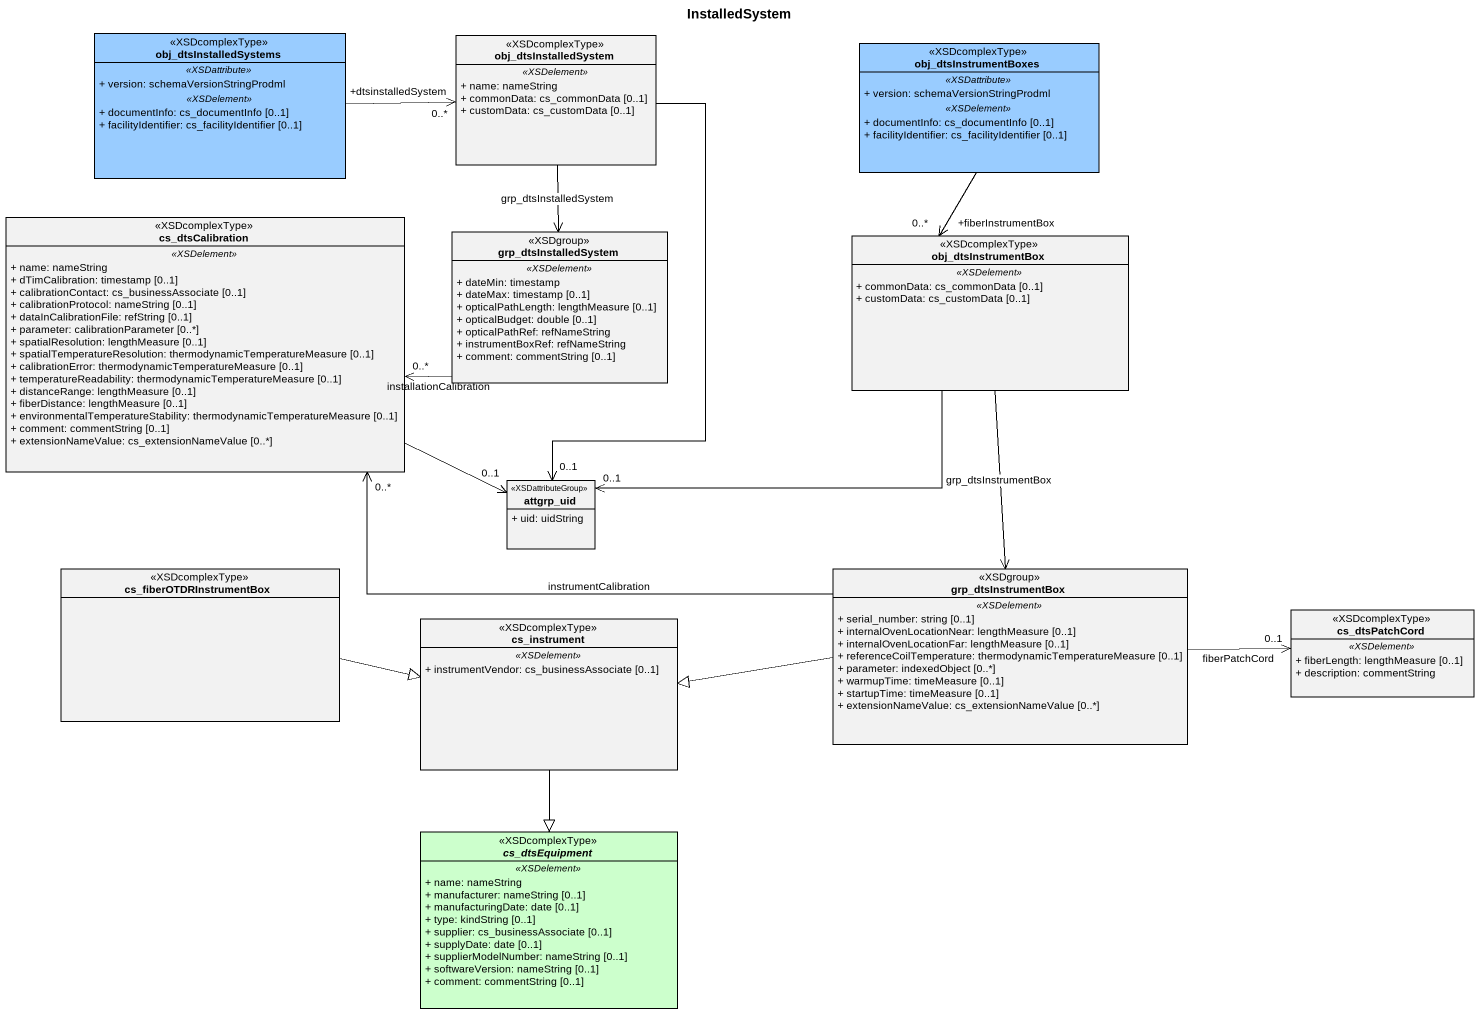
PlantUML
@startuml
title InstalledSystem
hide circle
hide empty members
skinparam classAttributeIconSize 0
class obj_dtsInstalledSystems <<XSDcomplexType>> #99CCFF {
  .. <<XSDattribute>> ..
  + version: schemaVersionStringProdml
  .. <<XSDelement>> ..
  + documentInfo: cs_documentInfo [0..1]
  + facilityIdentifier: cs_facilityIdentifier [0..1]
}
class obj_dtsInstalledSystem <<XSDcomplexType>> {
  .. <<XSDelement>> ..
  + name: nameString
  + commonData: cs_commonData [0..1]
  + customData: cs_customData [0..1]
}
class obj_dtsInstrumentBoxes <<XSDcomplexType>> #99CCFF {
  .. <<XSDattribute>> ..
  + version: schemaVersionStringProdml
  .. <<XSDelement>> ..
  + documentInfo: cs_documentInfo [0..1]
  + facilityIdentifier: cs_facilityIdentifier [0..1]
}
class cs_dtsCalibration <<XSDcomplexType>> {
  .. <<XSDelement>> ..
  + name: nameString
  + dTimCalibration: timestamp [0..1]
  + calibrationContact: cs_businessAssociate [0..1]
  + calibrationProtocol: nameString [0..1]
  + dataInCalibrationFile: refString [0..1]
  + parameter: calibrationParameter [0..*]
  + spatialResolution: lengthMeasure [0..1]
  + spatialTemperatureResolution: thermodynamicTemperatureMeasure [0..1]
  + calibrationError: thermodynamicTemperatureMeasure [0..1]
  + temperatureReadability: thermodynamicTemperatureMeasure [0..1]
  + distanceRange: lengthMeasure [0..1]
  + fiberDistance: lengthMeasure [0..1]
  + environmentalTemperatureStability: thermodynamicTemperatureMeasure [0..1]
  + comment: commentString [0..1]
  + extensionNameValue: cs_extensionNameValue [0..*]
}
class grp_dtsInstalledSystem <<XSDgroup>> {
  .. <<XSDelement>> ..
  + dateMin: timestamp
  + dateMax: timestamp [0..1]
  + opticalPathLength: lengthMeasure [0..1]
  + opticalBudget: double [0..1]
  + opticalPathRef: refNameString
  + instrumentBoxRef: refNameString
  + comment: commentString [0..1]
}
class obj_dtsInstrumentBox <<XSDcomplexType>> {
  .. <<XSDelement>> ..
  + commonData: cs_commonData [0..1]
  + customData: cs_customData [0..1]
}
class attgrp_uid <<XSDattributeGroup>> {
  + uid: uidString
}
class cs_fiberOTDRInstrumentBox <<XSDcomplexType>>
class grp_dtsInstrumentBox <<XSDgroup>> {
  .. <<XSDelement>> ..
  + serial_number: string [0..1]
  + internalOvenLocationNear: lengthMeasure [0..1]
  + internalOvenLocationFar: lengthMeasure [0..1]
  + referenceCoilTemperature: thermodynamicTemperatureMeasure [0..1]
  + parameter: indexedObject [0..*]
  + warmupTime: timeMeasure [0..1]
  + startupTime: timeMeasure [0..1]
  + extensionNameValue: cs_extensionNameValue [0..*]
}
class cs_dtsPatchCord <<XSDcomplexType>> {
  .. <<XSDelement>> ..
  + fiberLength: lengthMeasure [0..1]
  + description: commentString
}
class cs_instrument <<XSDcomplexType>> {
  .. <<XSDelement>> ..
  + instrumentVendor: cs_businessAssociate [0..1]
}
abstract class cs_dtsEquipment <<XSDcomplexType>> #CCFFCC {
  .. <<XSDelement>> ..
  + name: nameString
  + manufacturer: nameString [0..1]
  + manufacturingDate: date [0..1]
  + type: kindString [0..1]
  + supplier: cs_businessAssociate [0..1]
  + supplyDate: date [0..1]
  + supplierModelNumber: nameString [0..1]
  + softwareVersion: nameString [0..1]
  + comment: commentString [0..1]
}
obj_dtsInstalledSystems -right-> "+dtsinstalledSystem\n0..*" obj_dtsInstalledSystem
obj_dtsInstalledSystem --> grp_dtsInstalledSystem : grp_dtsInstalledSystem
obj_dtsInstalledSystem --> "0..1" attgrp_uid
obj_dtsInstrumentBoxes --> "+fiberInstrumentBox\n0..*" obj_dtsInstrumentBox
cs_dtsCalibration -right-> "0..1" attgrp_uid
grp_dtsInstalledSystem -left-> "0..*" cs_dtsCalibration : installationCalibration
obj_dtsInstrumentBox -left-> "0..1" attgrp_uid
obj_dtsInstrumentBox --> grp_dtsInstrumentBox : grp_dtsInstrumentBox
cs_fiberOTDRInstrumentBox -right-|> cs_instrument
grp_dtsInstrumentBox -left-> "0..*" cs_dtsCalibration : instrumentCalibration
grp_dtsInstrumentBox -right-> "0..1" cs_dtsPatchCord : fiberPatchCord
grp_dtsInstrumentBox -left-|> cs_instrument
cs_instrument --|> cs_dtsEquipment
@enduml
